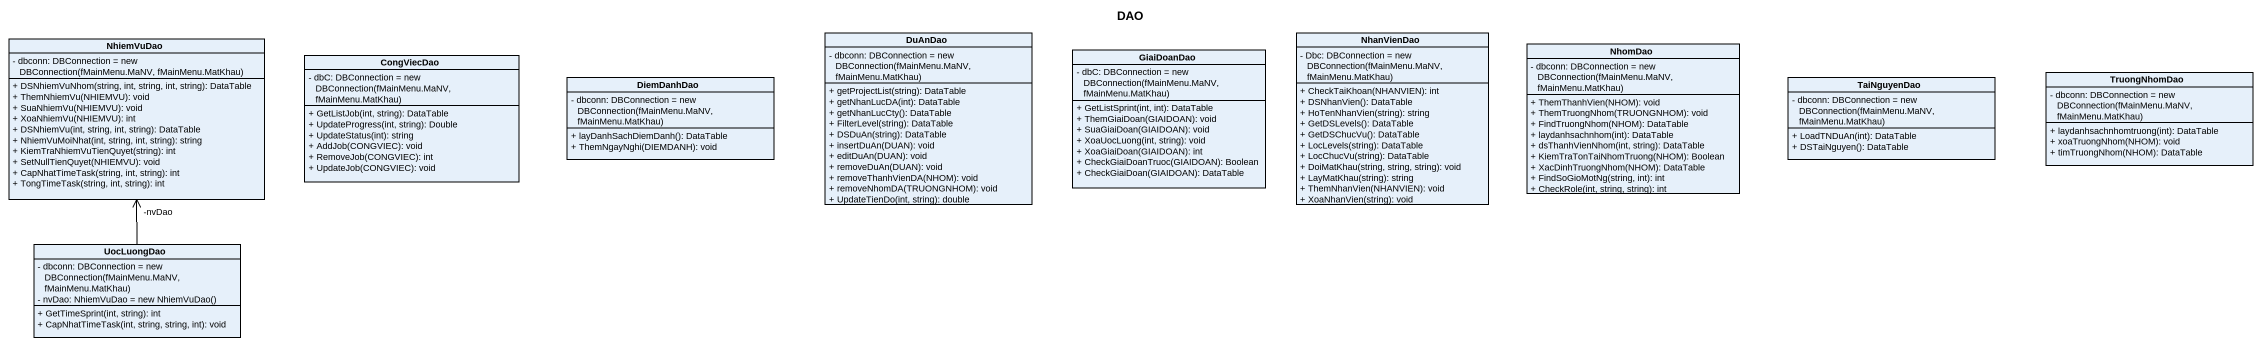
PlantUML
@startuml
title DAO
hide circle
hide empty members
skinparam classAttributeIconSize 0
class NhiemVuDao {
  {field} - dbconn: DBConnection = new DBConnection(fMainMenu.MaNV, fMainMenu.MatKhau)
  + DSNhiemVuNhom(string, int, string, int, string): DataTable
  + ThemNhiemVu(NHIEMVU): void
  + SuaNhiemVu(NHIEMVU): void
  + XoaNhiemVu(NHIEMVU): int
  + DSNhiemVu(int, string, int, string): DataTable
  + NhiemVuMoiNhat(int, string, int, string): string
  + KiemTraNhiemVuTienQuyet(string): int
  + SetNullTienQuyet(NHIEMVU): void
  + CapNhatTimeTask(string, int, string): int
  + TongTimeTask(string, int, string): int
}
class CongViecDao {
  {field} - dbC: DBConnection = new DBConnection(fMainMenu.MaNV, fMainMenu.MatKhau)
  + GetListJob(int, string): DataTable
  + UpdateProgress(int, string): Double
  + UpdateStatus(int): string
  + AddJob(CONGVIEC): void
  + RemoveJob(CONGVIEC): int
  + UpdateJob(CONGVIEC): void
}
class DuAnDao {
  {field} - dbconn: DBConnection = new DBConnection(fMainMenu.MaNV, fMainMenu.MatKhau)
  + getProjectList(string): DataTable
  + getNhanLucDA(int): DataTable
  + getNhanLucCty(): DataTable
  + FilterLevel(string): DataTable
  + DSDuAn(string): DataTable
  + insertDuAn(DUAN): void
  + editDuAn(DUAN): void
  + removeDuAn(DUAN): void
  + removeThanhVienDA(NHOM): void
  + removeNhomDA(TRUONGNHOM): void
  + UpdateTienDo(int, string): double
}
class GiaiDoanDao {
  {field} - dbC: DBConnection = new DBConnection(fMainMenu.MaNV, fMainMenu.MatKhau)
  + GetListSprint(int, int): DataTable
  + ThemGiaiDoan(GIAIDOAN): void
  + SuaGiaiDoan(GIAIDOAN): void
  + XoaUocLuong(int, string): void
  + XoaGiaiDoan(GIAIDOAN): int
  + CheckGiaiDoanTruoc(GIAIDOAN): Boolean
  + CheckGiaiDoan(GIAIDOAN): DataTable
}
class NhanVienDao {
  {field} - Dbc: DBConnection = new DBConnection(fMainMenu.MaNV, fMainMenu.MatKhau)
  + CheckTaiKhoan(NHANVIEN): int
  + DSNhanVien(): DataTable
  + HoTenNhanVien(string): string
  + GetDSLevels(): DataTable
  + GetDSChucVu(): DataTable
  + LocLevels(string): DataTable
  + LocChucVu(string): DataTable
  + DoiMatKhau(string, string, string): void
  + LayMatKhau(string): string
  + ThemNhanVien(NHANVIEN): void
  + XoaNhanVien(string): void
}
class NhomDao {
  {field} - dbconn: DBConnection = new DBConnection(fMainMenu.MaNV, fMainMenu.MatKhau)
  + ThemThanhVien(NHOM): void
  + ThemTruongNhom(TRUONGNHOM): void
  + FindTruongNhom(NHOM): DataTable
  + laydanhsachnhom(int): DataTable
  + dsThanhVienNhom(int, string): DataTable
  + KiemTraTonTaiNhomTruong(NHOM): Boolean
  + XacDinhTruongNhom(NHOM): DataTable
  + FindSoGioMotNg(string, int): int
  + CheckRole(int, string, string): int
}
class DiemDanhDao {
  {field} - dbconn: DBConnection = new DBConnection(fMainMenu.MaNV, fMainMenu.MatKhau)
  + layDanhSachDiemDanh(): DataTable
  + ThemNgayNghi(DIEMDANH): void
}
class TaiNguyenDao {
  {field} - dbconn: DBConnection = new DBConnection(fMainMenu.MaNV, fMainMenu.MatKhau)
  + LoadTNDuAn(int): DataTable
  + DSTaiNguyen(): DataTable
}
class TruongNhomDao {
  {field} - dbconn: DBConnection = new DBConnection(fMainMenu.MaNV, fMainMenu.MatKhau)
  + laydanhsachnhomtruong(int): DataTable
  + xoaTruongNhom(NHOM): void
  + timTruongNhom(NHOM): DataTable
}
class UocLuongDao {
  {field} - dbconn: DBConnection = new DBConnection(fMainMenu.MaNV, fMainMenu.MatKhau)
  {field} - nvDao: NhiemVuDao = new NhiemVuDao()
  + GetTimeSprint(int, string): int
  + CapNhatTimeTask(int, string, string, int): void
}
UocLuongDao -up-> "-nvDao" NhiemVuDao
@enduml
